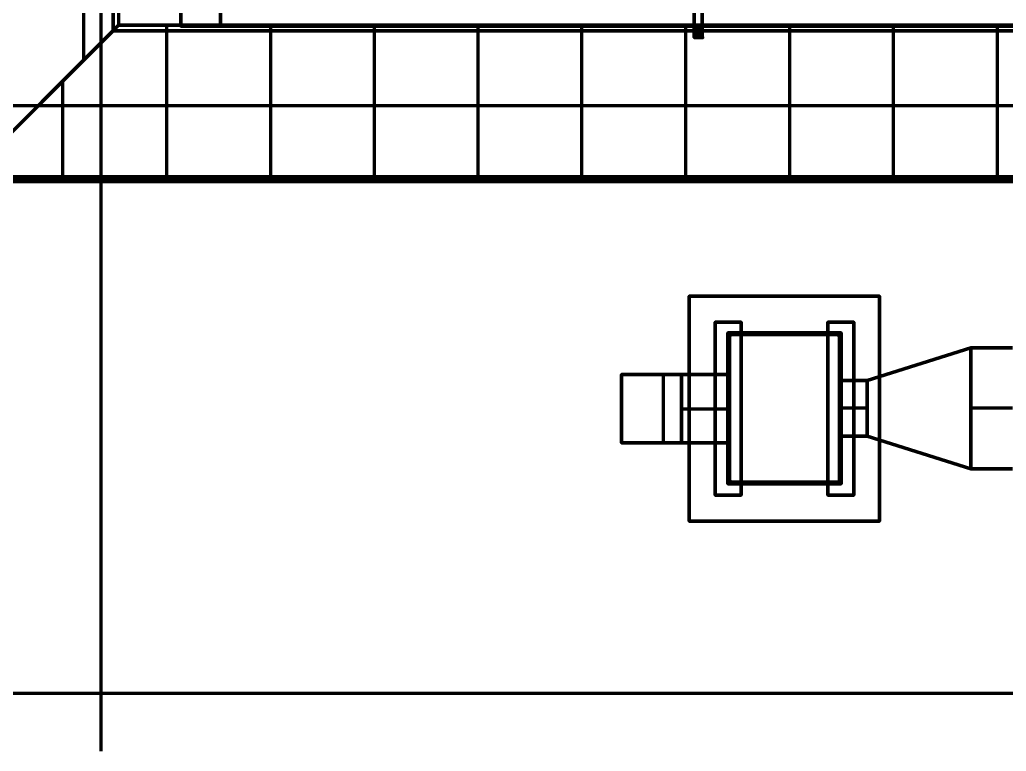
# Model space of a CAD drawing. Extents: x 0 to 1153, y 0 to 816.
# Drawn here: x 488.83 to 525.7, y 361.77 to 389.13 of the extents above; entities that cross this region are included whole.
import ezdxf

# ---------------------------------------------------------------- set-up
doc = ezdxf.new("R2010")
doc.units = 0
doc.header["$MEASUREMENT"] = 0
for name, color, linetype in [('Arch', 7, 'Continuous'), ('Hatch', 7, 'Continuous'), ('HVAC', 7, 'Continuous')]:
    doc.layers.add(name, color=color, linetype=linetype)

msp = doc.modelspace()

# ---------------------------------------------------------------- linework, layer by layer
at = {"layer": 'Arch', "color": 11, "linetype": 'Continuous', "lineweight": 211}
for p, q in [((491.871, 361.77), (491.871, 717.391)), ((491.225, 387.625), (491.225, 634.344)), ((492.315, 633.254), (492.315, 388.715)), ((494.326, 383.17), (494.326, 388.927)), ((498.21, 383.17), (498.21, 388.927)), ((502.084, 383.17), (502.084, 388.927)), ((505.968, 383.17), (505.968, 388.927)), ((509.842, 383.17), (509.842, 388.927)), ((513.726, 383.17), (513.726, 388.927)), ((517.61, 383.17), (517.61, 388.927)), ((521.483, 383.17), (521.483, 388.927)), ((525.367, 383.17), (525.367, 388.927)), ((490.442, 383.17), (490.442, 386.853)), ((917.988, 385.911), (110.871, 385.911)), ((492.728, 383.064), (492.538, 383.254)), ((496.845, 383.064), (496.655, 383.254)), ((500.962, 383.064), (500.772, 383.254)), ((505.079, 383.064), (504.888, 383.254)), ((509.196, 383.064), (508.995, 383.254)), ((513.313, 383.064), (513.112, 383.254)), ((517.43, 383.064), (517.229, 383.254)), ((521.536, 383.064), (521.346, 383.254)), ((525.653, 383.064), (525.463, 383.254))]:
    msp.add_line(p, q, dxfattribs=at)
at = {"layer": 'Arch', "color": 1, "linetype": 'Continuous', "lineweight": 211}
msp.add_lwpolyline([(917.109, 363.94), (917.109, 714.269), (113.972, 714.269), (113.972, 363.94)], close=True, dxfattribs=at)
at = {"layer": 'Arch', "color": 11, "linetype": 'Continuous', "lineweight": 211}
for points in [[(113.961, 576.972), (487.701, 576.972), (487.701, 638.81), (487.892, 638.81), (683.154, 638.81), (683.154, 638.609), (683.154, 383.254), (870.49, 383.254), (870.49, 383.053), (683.154, 383.053), (682.964, 383.064), (487.892, 383.064), (487.701, 383.064), (487.701, 454.3), (113.961, 454.3)], [(486.77, 638.799), (492.315, 633.254), (678, 633.254), (678, 388.715), (683.546, 383.17), (486.77, 383.17)], [(486.77, 638.799), (683.546, 638.799), (683.546, 383.17), (683.546, 638.799), (677.799, 633.053), (492.517, 633.053), (492.517, 388.927), (486.77, 383.17), (492.315, 388.715), (678, 388.715), (492.315, 388.715), (492.315, 633.254), (678, 633.254), (683.546, 638.799), (486.77, 638.799), (492.517, 633.053), (492.517, 388.927)], [(683.154, 383.254), (683.059, 383.254), (682.964, 383.254), (487.892, 383.254), (487.892, 638.609), (682.964, 638.609), (682.964, 383.254)], [(677.799, 388.927), (492.517, 388.927), (677.799, 388.927), (677.799, 633.053), (677.799, 388.927), (683.546, 383.17), (486.77, 383.17)], [(496.327, 483.701), (496.327, 427.429), (530.246, 427.429), (530.902, 427.429), (530.902, 425.947), (530.902, 427.429), (498.274, 427.429), (498.274, 425.947), (498.274, 391.245), (499.756, 391.245), (499.756, 425.947), (529.41, 425.947), (496.327, 425.947), (496.327, 427.429), (494.845, 427.429), (494.845, 388.885), (496.327, 388.885), (680.413, 388.885)], [(636.429, 388.885), (496.327, 388.885), (496.327, 427.429), (496.327, 390.377), (496.327, 388.885), (494.845, 388.885), (494.845, 427.429), (496.327, 427.429), (496.327, 483.701)]]:
    msp.add_lwpolyline(points, dxfattribs=at)
msp.add_point((492.315, 388.715), dxfattribs=at)
at = {"layer": 'Hatch', "color": 5, "linetype": 'Continuous', "lineweight": 211}
for points in [[(514.339, 388.779), (514.339, 390.006), (514.339, 388.472), (514.339, 388.779), (514.339, 388.472), (514.033, 388.461), (514.033, 388.779), (514.033, 388.461), (514.35, 388.461), (514.339, 388.779), (514.033, 388.779), (514.033, 390.006)], [(514.033, 390.006), (514.033, 388.461), (514.35, 388.461), (514.339, 389.424), (514.339, 388.779), (514.033, 388.461), (514.033, 388.779)], [(514.033, 389.424), (514.033, 388.779), (514.35, 388.461), (514.033, 388.461), (514.033, 389.424)], [(514.043, 388.472), (514.043, 388.472), (514.043, 388.472)], [(514.35, 388.461), (514.35, 388.461), (514.35, 388.461)]]:
    msp.add_lwpolyline(points, dxfattribs=at)
for p in [(514.033, 388.779), (514.339, 388.779), (514.043, 388.472), (514.35, 388.461)]:
    msp.add_point(p, dxfattribs=at)
at = {"layer": 'HVAC', "color": 6, "linetype": 'Continuous', "lineweight": 211}
for p, q in [((513.567, 374.576), (515.292, 374.576)), ((520.499, 374.597), (519.525, 374.597)), ((525.928, 374.597), (524.372, 374.597))]:
    msp.add_line(p, q, dxfattribs=at)
for points in [[(520.965, 378.788), (520.965, 370.374), (520.965, 378.788), (513.853, 378.788), (513.853, 370.374), (513.853, 378.788)], [(515.789, 371.348), (514.826, 371.348), (515.789, 371.348), (515.789, 377.814), (514.826, 377.814), (515.789, 377.814)], [(519.028, 377.814), (520.002, 377.814), (519.028, 377.814), (519.028, 371.348), (520.002, 371.348), (519.028, 371.348)], [(515.44, 371.782), (515.419, 371.782), (515.44, 371.782), (515.303, 371.782), (515.44, 371.782), (515.303, 371.782), (515.303, 371.898), (515.303, 371.898), (515.292, 371.771), (515.292, 371.898), (515.292, 371.771), (515.419, 371.771), (515.44, 371.771), (515.292, 371.771), (515.419, 371.782), (515.303, 371.782), (515.303, 371.898), (515.355, 371.898), (515.419, 371.835), (515.44, 371.782), (519.377, 371.782), (515.44, 371.782), (519.398, 371.771), (519.398, 371.771), (515.419, 371.771), (515.419, 371.835), (515.419, 371.835), (515.355, 371.898), (515.355, 371.898), (515.292, 371.898), (515.303, 371.898), (515.292, 371.898), (515.292, 371.771), (515.377, 371.782), (515.303, 371.782), (515.303, 371.835), (515.292, 371.771), (515.292, 371.835), (515.292, 371.835), (515.303, 371.782), (515.377, 371.771), (515.303, 371.782), (515.303, 377.412), (519.515, 377.412), (519.515, 377.296), (519.515, 377.359), (519.525, 377.423), (519.398, 377.412), (519.377, 377.412), (519.525, 377.423), (519.451, 377.423), (519.451, 377.412), (519.525, 377.423), (519.525, 377.296), (519.515, 377.412), (519.398, 377.423), (519.377, 377.412), (519.451, 377.423), (519.398, 377.412), (519.515, 377.412), (519.515, 377.296), (519.462, 377.296), (519.398, 377.359), (519.398, 377.423), (519.515, 377.412), (515.303, 377.412), (515.44, 377.412), (515.303, 377.412), (515.292, 377.359), (515.303, 377.359), (515.303, 377.296), (515.303, 377.412), (515.44, 377.412), (515.44, 377.423), (515.292, 377.423), (515.44, 377.423), (515.419, 377.423), (515.44, 377.423), (515.292, 377.423), (515.292, 377.296), (515.292, 377.423), (515.303, 377.296), (515.303, 377.412), (515.44, 377.423), (515.44, 377.412), (519.377, 377.412), (515.419, 377.412), (515.419, 377.359), (515.355, 377.296), (515.292, 377.296), (515.292, 377.423), (515.377, 377.412), (515.303, 377.412), (515.303, 377.359), (515.303, 377.412), (515.419, 377.423), (515.292, 377.423), (515.292, 377.359), (515.292, 377.359), (515.292, 377.423), (515.419, 377.423), (515.44, 377.412), (519.377, 377.412), (519.377, 377.423), (515.44, 377.423), (519.398, 377.423), (519.398, 377.423), (519.377, 377.423), (519.398, 377.423), (519.398, 377.359), (519.398, 377.359), (519.377, 377.412), (515.44, 377.412), (515.44, 377.423), (515.44, 377.412), (515.419, 377.423), (515.419, 377.359), (515.419, 377.359), (515.377, 377.423), (515.377, 377.412), (515.377, 377.423), (515.377, 377.412), (519.398, 377.423), (519.398, 377.423), (519.398, 377.359), (515.419, 377.359), (519.398, 377.359), (519.462, 377.296), (519.515, 377.296), (519.525, 377.296), (519.515, 377.296), (519.515, 371.898), (519.525, 377.296), (519.525, 371.898), (519.525, 377.296), (519.525, 371.898), (519.462, 371.898), (519.462, 377.296), (519.515, 377.296), (519.525, 371.898), (519.525, 377.296), (519.515, 377.412), (519.515, 377.359), (519.515, 377.412), (519.451, 377.412), (519.525, 377.423), (519.515, 377.359), (519.525, 377.359), (519.515, 377.359), (519.525, 377.359), (519.515, 377.412), (519.525, 377.296), (519.515, 377.296), (519.525, 377.296), (519.462, 377.296), (519.462, 371.898), (519.515, 371.898), (519.525, 371.898), (519.515, 371.898), (519.525, 377.296), (519.525, 377.423), (519.451, 377.423), (519.451, 377.412), (519.451, 377.423), (519.525, 377.423), (519.377, 377.423), (519.377, 377.412), (519.377, 377.423), (515.419, 377.423), (515.419, 377.359), (515.355, 377.296), (515.355, 377.296), (515.292, 377.296), (515.303, 377.296), (515.303, 371.898), (515.292, 377.296), (515.292, 371.898), (515.303, 377.296), (515.355, 377.296), (515.355, 371.898), (515.303, 371.898), (515.292, 377.296), (515.292, 371.898), (515.355, 371.898), (515.355, 377.296), (515.303, 377.296), (515.292, 377.296), (515.303, 377.296), (515.303, 377.412), (515.303, 371.782), (515.303, 371.835), (515.303, 371.898), (515.292, 377.296), (515.292, 371.898), (515.292, 371.898), (515.292, 371.771), (515.419, 371.771), (519.377, 371.782), (519.377, 371.771), (519.377, 371.782), (515.44, 371.771), (515.377, 371.782), (515.377, 371.771), (515.419, 371.771), (515.419, 371.835), (519.398, 371.835), (519.398, 371.771), (519.398, 371.835), (515.419, 371.835), (515.44, 371.782), (515.44, 371.771), (515.44, 371.782), (515.44, 371.771), (515.377, 371.782), (515.377, 371.771), (519.377, 371.771)], [(519.515, 371.782), (519.515, 377.412), (519.515, 371.782), (515.303, 371.782)], [(519.377, 377.423), (519.377, 377.412), (519.377, 377.423)], [(520.499, 373.549), (520.499, 375.634), (520.499, 373.549), (524.372, 372.332), (524.372, 376.862), (520.499, 375.634), (519.525, 375.634), (520.499, 375.634), (524.372, 376.862), (524.372, 372.332), (520.499, 373.549), (520.499, 375.634), (520.499, 373.549), (519.525, 373.549), (519.525, 375.634), (519.525, 373.549)], [(519.451, 371.782), (519.515, 371.782), (519.451, 371.782), (519.451, 371.782), (519.377, 371.782), (519.515, 371.782), (519.515, 371.898), (519.515, 371.835), (519.515, 371.782), (519.525, 371.898), (519.525, 371.835), (519.525, 371.771), (519.525, 371.898), (519.525, 371.771), (519.451, 371.782), (519.377, 371.782), (519.398, 371.771), (519.377, 371.771), (519.525, 371.771), (519.398, 371.782), (519.398, 371.835), (519.462, 371.898), (519.515, 371.898), (519.515, 371.782), (519.398, 371.771), (519.398, 371.835), (519.398, 371.835), (519.462, 371.898), (519.525, 371.898), (519.525, 371.771), (519.377, 371.782), (519.377, 371.771), (519.451, 371.782), (519.515, 371.782), (519.451, 371.782), (519.451, 371.782), (519.451, 371.771), (519.515, 371.782), (519.515, 371.835), (519.525, 371.771), (519.515, 371.835), (519.525, 371.835), (519.515, 371.835), (519.525, 371.835), (519.525, 371.771)], [(519.377, 371.782), (519.377, 371.771), (519.377, 371.782)]]:
    msp.add_lwpolyline(points, close=True, dxfattribs=at)
for points in [[(514.826, 377.814), (514.826, 371.348), (514.826, 377.814)], [(520.002, 371.348), (520.002, 377.814), (520.002, 371.348)], [(515.292, 377.296), (515.292, 377.296), (515.303, 377.296)], [(515.355, 377.296), (515.355, 377.296), (515.355, 377.296)], [(515.419, 377.359), (515.419, 377.359), (515.419, 377.359)], [(519.398, 377.359), (519.398, 377.359), (519.398, 377.359)], [(519.462, 377.296), (519.462, 377.296), (519.462, 377.296)], [(519.515, 377.296), (519.515, 377.296), (519.525, 377.296)], [(525.928, 372.332), (524.372, 372.332), (524.372, 376.862), (524.372, 372.332), (525.928, 372.332)], [(525.928, 376.862), (524.372, 376.862), (525.928, 376.862)], [(511.323, 373.306), (511.323, 375.857), (512.879, 375.857), (512.879, 373.306), (511.323, 373.306), (513.567, 373.306), (513.567, 375.857), (512.879, 375.857), (512.879, 373.306), (513.567, 373.306), (513.567, 375.857), (511.323, 375.857), (511.323, 373.306), (513.567, 373.306), (513.567, 375.857), (511.323, 375.857), (512.879, 375.857), (513.567, 375.857), (513.567, 373.306), (515.292, 373.306), (513.567, 373.306), (513.567, 375.857), (513.567, 373.306), (512.879, 373.306), (511.323, 373.306), (511.323, 375.857), (512.879, 375.857), (512.879, 373.306), (511.323, 373.306), (513.567, 373.306), (513.567, 375.857), (515.292, 375.857), (515.292, 373.306), (515.292, 375.857), (513.567, 375.857), (513.567, 373.306), (512.879, 373.306)], [(511.323, 375.857), (513.567, 375.857), (512.879, 375.857)], [(515.292, 371.898), (515.292, 371.898), (515.303, 371.898)], [(515.292, 371.835), (515.292, 371.835), (515.303, 371.835)], [(515.355, 371.898), (515.355, 371.898), (515.355, 371.898)], [(515.419, 371.835), (515.419, 371.835), (515.419, 371.835)], [(519.398, 371.835), (519.398, 371.835), (519.398, 371.835)], [(519.462, 371.898), (519.462, 371.898), (519.462, 371.898)], [(519.515, 371.898), (519.515, 371.898), (519.525, 371.898)], [(513.853, 370.374), (520.965, 370.374), (513.853, 370.374)]]:
    msp.add_lwpolyline(points, dxfattribs=at)
for p in [(515.355, 377.296), (515.355, 377.296), (515.419, 377.423), (515.419, 377.359), (515.419, 377.359), (519.398, 377.423), (519.398, 377.359), (519.398, 377.359), (519.462, 377.296), (519.462, 377.296), (515.355, 371.898), (515.355, 371.898), (515.419, 371.835), (515.419, 371.835), (515.419, 371.771), (519.398, 371.835), (519.398, 371.835), (519.398, 371.771), (519.462, 371.898), (519.462, 371.898)]:
    msp.add_point(p, dxfattribs=at)

doc.saveas('drawing.dxf')
